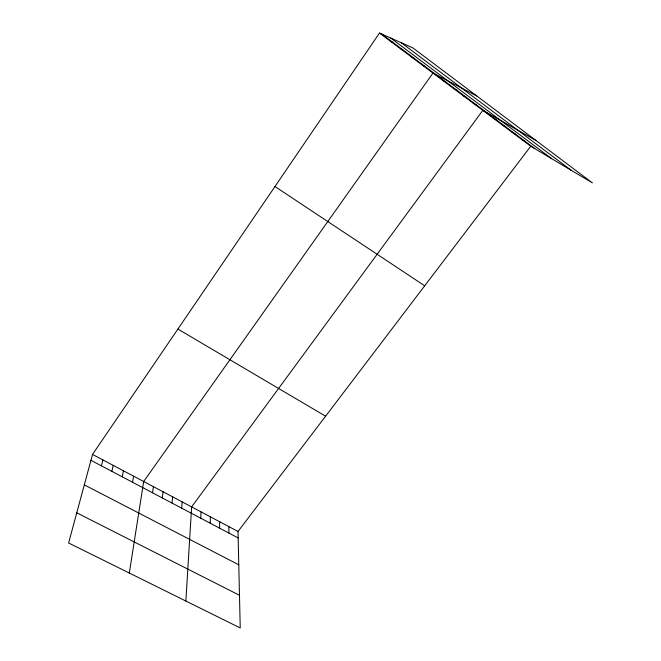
<?xml version="1.0" encoding="UTF-8"?>
<svg xmlns="http://www.w3.org/2000/svg" width="661" height="661" viewBox="0 0 661 661"><rect width="100%" height="100%" fill="white"/><g stroke="black" fill="none" stroke-linecap="round" stroke-linejoin="round"><path stroke-width="0.99" d="M219.584 528.147L219.642 521.736M210.198 523.198L210.372 516.828M200.754 518.216L201.035 511.878M185.865 601.031L191.632 506.904L482.803 110.354L535.988 140.479M181.676 508.16L182.172 501.897M172.034 503.079L172.645 496.849M162.333 497.956L163.06 491.767M152.559 492.809L153.402 486.661M129.308 573.037L143.677 481.514L432.955 73.057L476.887 96.027M132.514 482.241L133.596 476.168M122.227 476.812L123.433 470.789M111.874 471.359L113.205 465.377M101.447 465.856L102.909 459.916M92.532 454.421L68.612 542.987L240.232 627.95L238.01 531.461L530.758 146.23L592.388 182.899L412.951 47.947L379.488 33.05L92.532 454.421L238.01 531.461M390.354 41.18L392.667 42.254M401.136 49.253L403.582 50.434M411.828 57.251L414.414 58.54M76.759 512.82L239.48 595.28M422.437 65.183L425.155 66.579M84.311 484.86L238.778 564.816M90.937 460.32L238.158 537.938M443.085 80.634L446.059 82.22M453.132 88.153L456.239 89.838M463.097 95.605L466.327 97.39M472.987 103.009L476.341 104.884M492.544 117.641L496.13 119.699M502.211 124.871L505.913 127.011M511.796 132.043L515.613 134.274M521.314 139.165L525.239 141.479M177.9 329.062L325.6 416.199M274.976 186.518L424.684 285.808M390.758 38.065L551.695 158.69M381.653 34.017L534.79 148.634M379.488 33.05L530.758 146.23M401.326 42.775L571.154 170.265M228.855 526.619L228.896 533.055"/></g></svg>
